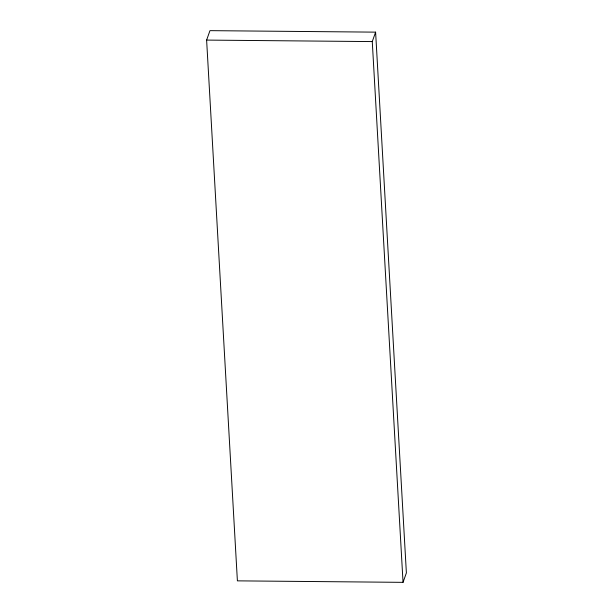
<?xml version="1.0" encoding="UTF-8"?>
<svg xmlns="http://www.w3.org/2000/svg" width="613" height="613" viewBox="0 0 613 613"><rect width="100%" height="100%" fill="white"/><g stroke="black" fill="none" stroke-linecap="round" stroke-linejoin="round"><path stroke-width="0.92" d="M206.619 40.09L209.96 30.65L375.608 32.144L406.381 572.91L403.04 582.35L237.392 580.856L206.619 40.09L372.267 41.584L375.608 32.144M372.267 41.584L403.04 582.35"/></g></svg>
